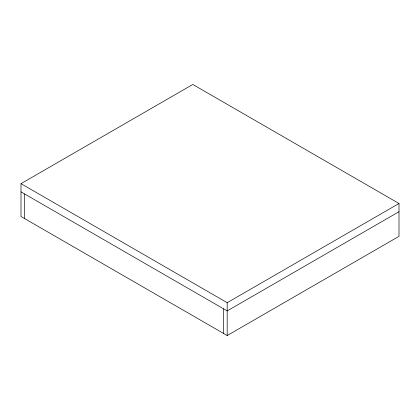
<?xml version="1.0" encoding="UTF-8"?>
<svg xmlns="http://www.w3.org/2000/svg" width="420" height="420" viewBox="0 0 420 420"><rect width="100%" height="100%" fill="white"/><g stroke="black" fill="none" stroke-linecap="round" stroke-linejoin="round"><path stroke-width="0.63" d="M21 183.661L192.817 84.462L399 203.501L399 236.339L227.183 335.538L21 216.5L21 183.661L227.183 302.699L399 203.501M399 211.712L227.183 310.91L21 191.872M227.183 302.699L227.183 335.538M223.629 308.858L223.629 333.485M24.554 193.924L24.554 218.552"/></g></svg>
